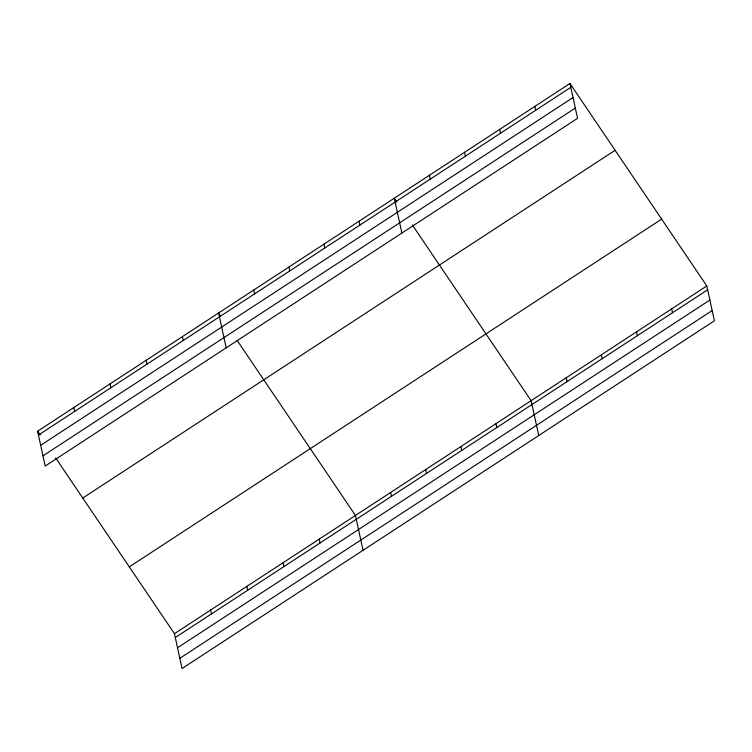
<?xml version="1.0" encoding="UTF-8"?>
<svg xmlns="http://www.w3.org/2000/svg" width="752" height="752" viewBox="0 0 752 752"><rect width="100%" height="100%" fill="white"/><g stroke="black" fill="none" stroke-linecap="round" stroke-linejoin="round"><path stroke-width="1.13" d="M569.95 83.472L577.555 118.308L45.195 466.061L37.6 431.216L569.95 83.472L706.805 285.939L714.4 320.784L182.05 668.528L174.445 633.692L55.667 457.94M38.437 435.07L570.796 87.326M40.674 445.297L573.024 97.553M42.967 455.834L575.318 108.081M82.758 498.031L615.117 150.287M129.288 566.876L661.647 219.123M174.445 633.692L706.805 285.939M175.291 637.546L707.641 289.802M177.519 647.773L709.869 300.029M179.813 658.31L712.172 310.557M396.859 202.044L394.274 198.227L401.878 233.064M412.34 224.951L531.128 400.703L538.723 435.54M220.533 315.849L218.597 312.982L226.202 347.828M237.312 340.665L355.452 515.458L363.047 550.295M37.6 431.216L40.185 435.032M671.668 308.893L672.514 312.747M636.53 331.848L637.376 335.702M601.393 354.794L602.239 358.657M534.822 106.417L535.659 110.281M566.265 377.748L567.102 381.602M499.685 129.372L500.522 133.226M464.548 152.327L465.394 156.181M495.991 423.649L496.828 427.512M429.411 175.272L430.257 179.136M460.854 446.603L461.7 450.457M425.717 469.549L426.563 473.412M359.146 221.173L359.982 225.036M390.589 492.504L391.425 496.358M324.009 244.127L324.845 247.981M288.871 267.082L289.708 270.936M319.252 539.099L320.089 542.963M253.734 290.028L254.58 293.891M283.053 562.75L283.889 566.604M246.853 586.4L247.69 590.254M182.398 336.633L183.244 340.487M210.645 610.041L211.491 613.905M146.198 360.274L147.044 364.137M109.999 383.924L110.845 387.778M73.799 407.565L74.645 411.429"/></g></svg>
